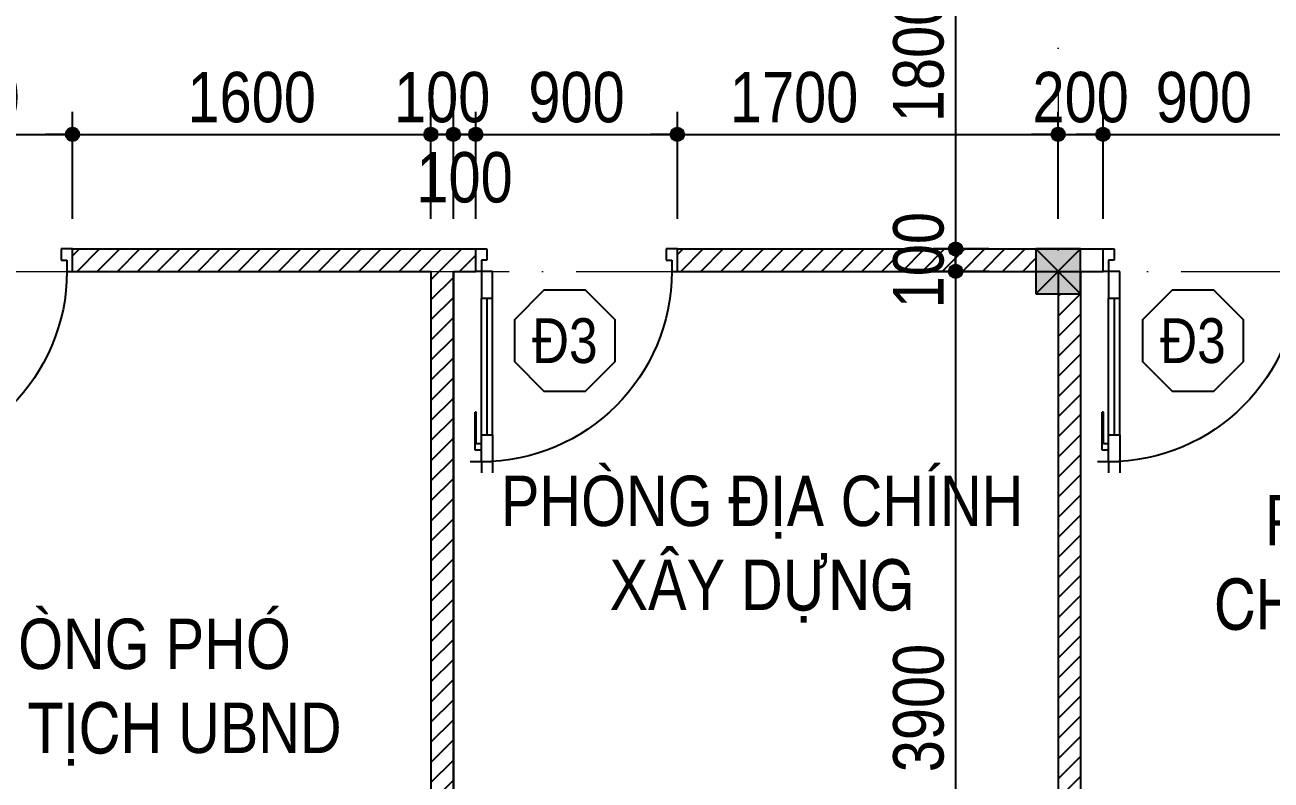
# Model space of a CAD drawing. Extents: x -1107188 to -523840, y 39692 to 514392.
# Drawn here: x -1081232 to -1075670, y 474504 to 477876 of the extents above; entities that cross this region are included whole.
import ezdxf
from ezdxf.enums import TextEntityAlignment as Align

# ---------------------------------------------------------------- set-up
doc = ezdxf.new("R2010")
doc.units = 0
doc.linetypes.add('ACAD_ISO10W100', pattern=[18, 12, -3, 0, -3])
doc.layers.get('DEFPOINTS').update_dxf_attribs({"linetype": 'CONTINUOUS'})
for name, color, linetype in [('009', 251, 'CONTINUOUS'), ('DIM', 1, 'CONTINUOUS'), ('DOOR', 20, 'CONTINUOUS'), ('TAGS', 60, 'CONTINUOUS'), ('TEXT', 7, 'CONTINUOUS'), ('TUONG', 131, 'CONTINUOUS'), ('WALL', 4, 'CONTINUOUS')]:
    doc.layers.add(name, color=color, linetype=linetype)
doc.layers.add('TRUC', color=24, linetype='CONTINUOUS', lineweight=0)
doc.styles.add('1', font='', dxfattribs={"height": 250})
doc.styles.add('HEL-CONDENSE', font='')
doc.styles.add('VNI-HELVE-CONDENSEN', font='')
doc.styles.get('1').set_extended_font_data('VNI-Helve-Condense')
doc.styles.get('HEL-CONDENSE').set_extended_font_data('VNI-Helve-Condense')
doc.styles.get('VNI-HELVE-CONDENSEN').set_extended_font_data('VNI-Helve-Condense')
doc.dimstyles.new('D100', dxfattribs={"dimtxt": 225, "dimasz": 1.2, "dimexe": 100, "dimexo": 0, "dimgap": 50, "dimtad": 1, "dimdec": 0, "dimzin": 13, "dimdsep": 46, "dimtxsty": 'HEL-CONDENSE', "dimblk": 'D50', "dimcen": 0, "dimclrd": 1, "dimclre": 1, "dimclrt": 7, "dimadec": 0, "dimazin": 0, "dimtfac": 1, "dimtdec": 0, "dimtmove": 0, "dimatfit": 3, "dimldrblk": 'D50', "dimfxl": 1, "dimtolj": 1, "dimtzin": 13, "dimarcsym": 0})
pattern_1 = [(45, (-2399621.036, 99015.243), (-44.9012806, 44.9012806), [])]

# ---------------------------------------------------------------- blocks, each defined once
blk = doc.blocks.new('A$C6E0044D6')
at = {"layer": 'DOOR'}
for p, q in [((-25, 925), (-25, 975)), ((25, 925), (25, 975)), ((-25, 925), (-75, 925)), ((25, 925), (-25, 925)), ((-25, 925), (-25, 805)), ((25, 805), (25, 925)), ((-25, 874.1), (-53.3, 874.1)), ((-53.3, 874.1), (-53.3, 704.5)), ((-25, 845.9), (-47.6, 845.9)), ((-47.6, 845.9), (-47.6, 704.5)), ((-25, 874.1), (-25, 845.9)), ((-25, 827.9), (-25, 195)), ((-25, 805), (25, 805)), ((0, 195), (0, 805)), ((25, 805), (25, 195)), ((-47.6, 704.5), (-53.3, 704.5)), ((-25, 195), (25, 195)), ((-25, 75), (-25, 195)), ((25, 195), (25, 75)), ((-25, 75), (-50, 75)), ((-50, 75), (-50, -25)), ((-25, 25), (-25, 75)), ((25, 75), (-25, 75)), ((825, 25), (825, 75)), ((825, 75), (850, 75)), ((850, 75), (850, -25)), ((0, 25), (-25, 25)), ((0, -25), (0, 25)), ((800, -25), (800, 25)), ((800, 25), (825, 25)), ((-50, -25), (0, -25)), ((850, -25), (800, -25))]:
    blk.add_line(p, q, dxfattribs=at)
at = {"layer": 'DOOR', "color": 251}
blk.add_arc((-25, 75), 850, 0, 90, dxfattribs=at)
blk = doc.blocks.new('A$C225A2996')
at = {"layer": 'WALL'}
blk.add_hatch(color=4, dxfattribs=at).paths.add_polyline_path([(531.4, 81.6), (731.4, 81.6), (731.4, 281.6), (531.4, 281.6)])
at = {"layer": 'WALL', "color": 4}
for p, q in [((531.4, 281.6), (731.4, 81.6)), ((531.4, 81.6), (731.4, 281.6))]:
    blk.add_line(p, q, dxfattribs=at)
blk.add_lwpolyline([(531.4, 81.6), (731.4, 81.6), (731.4, 281.6), (531.4, 281.6)], close=True, dxfattribs=at)
blk = doc.blocks.new('KH-CUADI')
at = {"layer": 'TAGS'}
blk.add_lwpolyline([(-124.3, 300), (-300, 124.3), (-300, -124.3), (-124.3, -300), (124.3, -300), (300, -124.3), (300, 124.3), (124.3, 300)], close=True, dxfattribs=at)
at = {"layer": 'TAGS', "style": 'VNI-HELVE-CONDENSEN'}
blk.add_attdef('D', text='', height=300, dxfattribs=at).set_placement((0, 0), align=Align.MIDDLE)
blk = doc.blocks.new('D50')
at = {"layer": 'DIM'}
blk.add_hatch(color=256, dxfattribs=at).paths.add_polyline_path([(25, 0, 1), (-25, 0, 1)])
blk.add_line((25, 0), (100, 0), dxfattribs=at)
blk.add_circle((0, 0), 25, dxfattribs=at)
blk = doc.blocks.new('*D277')
at = {"layer": 'DEFPOINTS', "color": 0, "transparency": 16777216}
for p in [(-1076929, 478675.8), (-1077077.8, 476875.8), (-1076929, 476875.8)]:
    blk.add_point(p, dxfattribs=at)
at = {"layer": 'DIM', "color": 1, "lineweight": -2, "transparency": 16777216}
for p, q in [((-1076929, 478675.8), (-1077177.8, 478675.8)), ((-1077077.8, 478674.6), (-1077077.8, 476877)), ((-1076929, 476875.8), (-1077177.8, 476875.8))]:
    blk.add_line(p, q, dxfattribs=at)
at = {"layer": 'DIM', "color": 1, "lineweight": -2, "transparency": 16777216, "xscale": 1.199999999999999, "yscale": 1.199999999999999, "zscale": 1.199999999999999}
for p, rotation in [((-1077077.8, 478675.8), 90), ((-1077077.8, 476875.8), 270)]:
    blk.add_blockref('D50', p, dxfattribs=dict(at, rotation=rotation))
at = {"layer": 'DIM', "color": 7, "transparency": 16777216, "insert": (-1077242.7, 477728.9), "char_height": 225, "attachment_point": 5, "rotation": 90, "style": 'HEL-CONDENSE'}
blk.add_mtext('\\A1;1800', dxfattribs=at)
blk = doc.blocks.new('*D278')
at = {"layer": 'DEFPOINTS', "color": 0, "transparency": 16777216}
for p in [(-1076929, 476875.8), (-1077077.8, 476775.8), (-1076929, 476775.8)]:
    blk.add_point(p, dxfattribs=at)
at = {"layer": 'DIM', "color": 1, "lineweight": -2, "transparency": 16777216}
for p, q in [((-1076929, 476875.8), (-1077177.8, 476875.8)), ((-1077077.8, 476877), (-1077077.8, 476878.2)), ((-1077077.8, 476875.8), (-1077077.8, 476775.8)), ((-1076929, 476775.8), (-1077177.8, 476775.8)), ((-1077077.8, 476774.6), (-1077077.8, 476773.4))]:
    blk.add_line(p, q, dxfattribs=at)
at = {"layer": 'DIM', "color": 1, "lineweight": -2, "transparency": 16777216, "xscale": 1.199999999999999, "yscale": 1.199999999999999, "zscale": 1.199999999999999}
for p, rotation in [((-1077077.8, 476875.8), 270), ((-1077077.8, 476775.8), 90)]:
    blk.add_blockref('D50', p, dxfattribs=dict(at, rotation=rotation))
at = {"layer": 'DIM', "color": 7, "transparency": 16777216, "insert": (-1077242.7, 476825.8), "char_height": 225, "attachment_point": 5, "rotation": 90, "style": 'HEL-CONDENSE'}
blk.add_mtext('\\A1;100', dxfattribs=at)
blk = doc.blocks.new('*D279')
at = {"layer": 'DEFPOINTS', "color": 0, "transparency": 16777216}
for p in [(-1076929, 476775.8), (-1077077.8, 472875.8), (-1076877.1, 472875.8)]:
    blk.add_point(p, dxfattribs=at)
at = {"layer": 'DIM', "color": 1, "lineweight": -2, "transparency": 16777216}
for p, q in [((-1076929, 476775.8), (-1077177.8, 476775.8)), ((-1077077.8, 476774.6), (-1077077.8, 472877)), ((-1076877.1, 472875.8), (-1077177.8, 472875.8))]:
    blk.add_line(p, q, dxfattribs=at)
at = {"layer": 'DIM', "color": 1, "lineweight": -2, "transparency": 16777216, "xscale": 1.199999999999999, "yscale": 1.199999999999999, "zscale": 1.199999999999999}
for p, rotation in [((-1077077.8, 476775.8), 90), ((-1077077.8, 472875.8), 270)]:
    blk.add_blockref('D50', p, dxfattribs=dict(at, rotation=rotation))
at = {"layer": 'DIM', "color": 7, "transparency": 16777216, "insert": (-1077242.7, 474825.8), "char_height": 225, "attachment_point": 5, "rotation": 90, "style": 'HEL-CONDENSE'}
blk.add_mtext('\\A1;3900', dxfattribs=at)
blk = doc.blocks.new('*D289')
at = {"layer": 'DEFPOINTS', "color": 0, "transparency": 16777216}
for p in [(-1081019.9, 477387.6), (-1081919.9, 477011), (-1081019.9, 477011)]:
    blk.add_point(p, dxfattribs=at)
at = {"layer": 'DIM', "color": 1, "lineweight": -2, "transparency": 16777216}
for p, q in [((-1081919.9, 477011), (-1081919.9, 477487.6)), ((-1081019.9, 477011), (-1081019.9, 477487.6)), ((-1081918.7, 477387.6), (-1081021.1, 477387.6))]:
    blk.add_line(p, q, dxfattribs=at)
at = {"layer": 'DIM', "color": 1, "lineweight": -2, "transparency": 16777216, "xscale": 1.199999999999999, "yscale": 1.199999999999999, "zscale": 1.199999999999999, "rotation": 180}
blk.add_blockref('D50', (-1081919.9, 477387.6), dxfattribs=at)
at = {"layer": 'DIM', "color": 1, "lineweight": -2, "transparency": 16777216, "xscale": 1.199999999999999, "yscale": 1.199999999999999, "zscale": 1.199999999999999}
blk.add_blockref('D50', (-1081019.9, 477387.6), dxfattribs=at)
at = {"layer": 'DIM', "color": 7, "transparency": 16777216, "insert": (-1081469.9, 477552.5), "char_height": 225, "attachment_point": 5, "style": 'HEL-CONDENSE'}
blk.add_mtext('\\A1;900', dxfattribs=at)
blk = doc.blocks.new('*D290')
at = {"layer": 'DEFPOINTS', "color": 0, "transparency": 16777216}
for p in [(-1079419.9, 477387.6), (-1081019.9, 477011), (-1079419.9, 477011)]:
    blk.add_point(p, dxfattribs=at)
at = {"layer": 'DIM', "color": 1, "lineweight": -2, "transparency": 16777216}
for p, q in [((-1081019.9, 477011), (-1081019.9, 477487.6)), ((-1079419.9, 477011), (-1079419.9, 477487.6)), ((-1081018.7, 477387.6), (-1079421.1, 477387.6))]:
    blk.add_line(p, q, dxfattribs=at)
at = {"layer": 'DIM', "color": 1, "lineweight": -2, "transparency": 16777216, "xscale": 1.199999999999999, "yscale": 1.199999999999999, "zscale": 1.199999999999999, "rotation": 180}
blk.add_blockref('D50', (-1081019.9, 477387.6), dxfattribs=at)
at = {"layer": 'DIM', "color": 1, "lineweight": -2, "transparency": 16777216, "xscale": 1.199999999999999, "yscale": 1.199999999999999, "zscale": 1.199999999999999}
blk.add_blockref('D50', (-1079419.9, 477387.6), dxfattribs=at)
at = {"layer": 'DIM', "color": 7, "transparency": 16777216, "insert": (-1080219.9, 477552.5), "char_height": 225, "attachment_point": 5, "style": 'HEL-CONDENSE'}
blk.add_mtext('\\A1;1600', dxfattribs=at)
blk = doc.blocks.new('*D291')
at = {"layer": 'DEFPOINTS', "color": 0, "transparency": 16777216}
for p in [(-1078319.9, 477387.6), (-1079219.9, 477011), (-1078319.9, 477011)]:
    blk.add_point(p, dxfattribs=at)
at = {"layer": 'DIM', "color": 1, "lineweight": -2, "transparency": 16777216}
for p, q in [((-1079219.9, 477011), (-1079219.9, 477487.6)), ((-1078319.9, 477011), (-1078319.9, 477487.6)), ((-1079218.7, 477387.6), (-1078321.1, 477387.6))]:
    blk.add_line(p, q, dxfattribs=at)
at = {"layer": 'DIM', "color": 1, "lineweight": -2, "transparency": 16777216, "xscale": 1.199999999999999, "yscale": 1.199999999999999, "zscale": 1.199999999999999, "rotation": 180}
blk.add_blockref('D50', (-1079219.9, 477387.6), dxfattribs=at)
at = {"layer": 'DIM', "color": 1, "lineweight": -2, "transparency": 16777216, "xscale": 1.199999999999999, "yscale": 1.199999999999999, "zscale": 1.199999999999999}
blk.add_blockref('D50', (-1078319.9, 477387.6), dxfattribs=at)
at = {"layer": 'DIM', "color": 7, "transparency": 16777216, "insert": (-1078769.9, 477552.5), "char_height": 225, "attachment_point": 5, "style": 'HEL-CONDENSE'}
blk.add_mtext('\\A1;900', dxfattribs=at)
blk = doc.blocks.new('*D292')
at = {"layer": 'DEFPOINTS', "color": 0, "transparency": 16777216}
for p in [(-1076619.9, 477387.6), (-1078319.9, 477011), (-1076619.9, 477011)]:
    blk.add_point(p, dxfattribs=at)
at = {"layer": 'DIM', "color": 1, "lineweight": -2, "transparency": 16777216}
for p, q in [((-1078319.9, 477011), (-1078319.9, 477487.6)), ((-1076619.9, 477011), (-1076619.9, 477487.6)), ((-1078318.7, 477387.6), (-1076621.1, 477387.6))]:
    blk.add_line(p, q, dxfattribs=at)
at = {"layer": 'DIM', "color": 1, "lineweight": -2, "transparency": 16777216, "xscale": 1.199999999999999, "yscale": 1.199999999999999, "zscale": 1.199999999999999, "rotation": 180}
blk.add_blockref('D50', (-1078319.9, 477387.6), dxfattribs=at)
at = {"layer": 'DIM', "color": 1, "lineweight": -2, "transparency": 16777216, "xscale": 1.199999999999999, "yscale": 1.199999999999999, "zscale": 1.199999999999999}
blk.add_blockref('D50', (-1076619.9, 477387.6), dxfattribs=at)
at = {"layer": 'DIM', "color": 7, "transparency": 16777216, "insert": (-1077799.1, 477552.5), "char_height": 225, "attachment_point": 5, "style": 'HEL-CONDENSE'}
blk.add_mtext('\\A1;1700', dxfattribs=at)
blk = doc.blocks.new('*D293')
at = {"layer": 'DEFPOINTS', "color": 0, "transparency": 16777216}
for p in [(-1075519.9, 477387.6), (-1076419.9, 477011), (-1075519.9, 477011)]:
    blk.add_point(p, dxfattribs=at)
at = {"layer": 'DIM', "color": 1, "lineweight": -2, "transparency": 16777216}
for p, q in [((-1076419.9, 477011), (-1076419.9, 477487.6)), ((-1075519.9, 477011), (-1075519.9, 477487.6)), ((-1076418.7, 477387.6), (-1075521.1, 477387.6))]:
    blk.add_line(p, q, dxfattribs=at)
at = {"layer": 'DIM', "color": 1, "lineweight": -2, "transparency": 16777216, "xscale": 1.199999999999999, "yscale": 1.199999999999999, "zscale": 1.199999999999999, "rotation": 180}
blk.add_blockref('D50', (-1076419.9, 477387.6), dxfattribs=at)
at = {"layer": 'DIM', "color": 1, "lineweight": -2, "transparency": 16777216, "xscale": 1.199999999999999, "yscale": 1.199999999999999, "zscale": 1.199999999999999}
blk.add_blockref('D50', (-1075519.9, 477387.6), dxfattribs=at)
at = {"layer": 'DIM', "color": 7, "transparency": 16777216, "insert": (-1075969.9, 477552.5), "char_height": 225, "attachment_point": 5, "style": 'HEL-CONDENSE'}
blk.add_mtext('\\A1;900', dxfattribs=at)
blk = doc.blocks.new('*D311')
at = {"layer": 'DEFPOINTS', "color": 0, "linetype": 'Continuous', "transparency": 16777216}
for p in [(-1079319.9, 477387.6), (-1079419.9, 477011), (-1079319.9, 477011)]:
    blk.add_point(p, dxfattribs=at)
at = {"layer": 'DIM', "color": 1, "linetype": 'Continuous', "lineweight": -2, "transparency": 16777216}
for p, q in [((-1079419.9, 477011), (-1079419.9, 477487.6)), ((-1079319.9, 477011), (-1079319.9, 477487.6)), ((-1079421.1, 477387.6), (-1079422.3, 477387.6)), ((-1079419.9, 477387.6), (-1079319.9, 477387.6)), ((-1079318.7, 477387.6), (-1079317.5, 477387.6))]:
    blk.add_line(p, q, dxfattribs=at)
at = {"layer": 'DIM', "color": 1, "linetype": 'Continuous', "lineweight": -2, "transparency": 16777216, "xscale": 1.199999999999999, "yscale": 1.199999999999999, "zscale": 1.199999999999999}
blk.add_blockref('D50', (-1079419.9, 477387.6), dxfattribs=at)
at = {"layer": 'DIM', "color": 1, "linetype": 'Continuous', "lineweight": -2, "transparency": 16777216, "xscale": 1.199999999999999, "yscale": 1.199999999999999, "zscale": 1.199999999999999, "rotation": 180}
blk.add_blockref('D50', (-1079319.9, 477387.6), dxfattribs=at)
at = {"layer": 'DIM', "color": 7, "linetype": 'Continuous', "transparency": 16777216, "insert": (-1079369.9, 477552.5), "char_height": 225, "attachment_point": 5, "style": 'HEL-CONDENSE'}
blk.add_mtext('\\A1;100', dxfattribs=at)
blk = doc.blocks.new('*D312')
at = {"layer": 'DEFPOINTS', "color": 0, "linetype": 'Continuous', "transparency": 16777216}
for p in [(-1079219.9, 477387.6), (-1079319.9, 477011), (-1079219.9, 477011)]:
    blk.add_point(p, dxfattribs=at)
at = {"layer": 'DIM', "color": 1, "linetype": 'Continuous', "lineweight": -2, "transparency": 16777216}
for p, q in [((-1079319.9, 477011), (-1079319.9, 477487.6)), ((-1079219.9, 477011), (-1079219.9, 477487.6)), ((-1079321.1, 477387.6), (-1079322.3, 477387.6)), ((-1079319.9, 477387.6), (-1079219.9, 477387.6)), ((-1079218.7, 477387.6), (-1079217.5, 477387.6))]:
    blk.add_line(p, q, dxfattribs=at)
at = {"layer": 'DIM', "color": 1, "linetype": 'Continuous', "lineweight": -2, "transparency": 16777216, "xscale": 1.199999999999999, "yscale": 1.199999999999999, "zscale": 1.199999999999999}
blk.add_blockref('D50', (-1079319.9, 477387.6), dxfattribs=at)
at = {"layer": 'DIM', "color": 1, "linetype": 'Continuous', "lineweight": -2, "transparency": 16777216, "xscale": 1.199999999999999, "yscale": 1.199999999999999, "zscale": 1.199999999999999, "rotation": 180}
blk.add_blockref('D50', (-1079219.9, 477387.6), dxfattribs=at)
at = {"layer": 'DIM', "color": 7, "linetype": 'Continuous', "transparency": 16777216, "insert": (-1079269.9, 477194.4), "char_height": 225, "attachment_point": 5, "style": 'HEL-CONDENSE'}
blk.add_mtext('\\A1;100', dxfattribs=at)
blk = doc.blocks.new('*D313')
at = {"layer": 'DEFPOINTS', "color": 0, "linetype": 'Continuous', "transparency": 16777216}
for p in [(-1076419.9, 477387.6), (-1076619.9, 477011), (-1076419.9, 477011)]:
    blk.add_point(p, dxfattribs=at)
at = {"layer": 'DIM', "color": 1, "linetype": 'Continuous', "lineweight": -2, "transparency": 16777216}
for p, q in [((-1076619.9, 477011), (-1076619.9, 477487.6)), ((-1076419.9, 477011), (-1076419.9, 477487.6)), ((-1076618.7, 477387.6), (-1076421.1, 477387.6))]:
    blk.add_line(p, q, dxfattribs=at)
at = {"layer": 'DIM', "color": 1, "linetype": 'Continuous', "lineweight": -2, "transparency": 16777216, "xscale": 1.199999999999999, "yscale": 1.199999999999999, "zscale": 1.199999999999999, "rotation": 180}
blk.add_blockref('D50', (-1076619.9, 477387.6), dxfattribs=at)
at = {"layer": 'DIM', "color": 1, "linetype": 'Continuous', "lineweight": -2, "transparency": 16777216, "xscale": 1.199999999999999, "yscale": 1.199999999999999, "zscale": 1.199999999999999}
blk.add_blockref('D50', (-1076419.9, 477387.6), dxfattribs=at)
at = {"layer": 'DIM', "color": 7, "linetype": 'Continuous', "transparency": 16777216, "insert": (-1076519.9, 477552.5), "char_height": 225, "attachment_point": 5, "style": 'HEL-CONDENSE'}
blk.add_mtext('\\A1;200', dxfattribs=at)

msp = doc.modelspace()

# ---------------------------------------------------------------- hatches: boundary and pattern name
at = {"layer": '009'}
h = msp.add_hatch(dxfattribs=at)
h.set_pattern_fill('ANSI31', color=256, scale=20, style=0)
h.set_pattern_definition(pattern_1)
h.paths.add_polyline_path([(-1091519.891, 478775.801), (-1091519.891, 478675.801), (-1087819.891, 478675.801), (-1087819.891, 478775.801)])
h.paths.add_polyline_path([(-1086619.891, 478775.801), (-1086619.891, 478675.801), (-1086219.891, 478675.801), (-1086219.891, 478775.801)])
h.paths.add_polyline_path([(-1086019.891, 480163.256), (-1086119.891, 480114.799), (-1086119.891, 478875.801), (-1086019.891, 478875.801)])
h.paths.add_polyline_path([(-1086019.891, 482675.801), (-1086119.891, 482675.801), (-1086119.891, 480114.799), (-1086019.891, 480163.256)])
h.paths.add_polyline_path([(-1085819.891, 482875.801), (-1085819.891, 483075.801), (-1086419.891, 483075.801), (-1086419.891, 482875.801), (-1086669.891, 482875.801), (-1086669.891, 482675.801), (-1086219.891, 482675.801), (-1086219.891, 482875.801), (-1086319.891, 482875.801), (-1086319.891, 482975.801), (-1085919.891, 482975.801), (-1085919.891, 482875.801), (-1086019.891, 482875.801), (-1086019.891, 482675.801), (-1085469.891, 482675.801), (-1085469.891, 482875.801)])
h.paths.add_polyline_path([(-1088069.891, 482675.801), (-1088069.891, 482875.801), (-1088319.891, 482875.801), (-1088319.891, 483075.801), (-1088919.891, 483075.801), (-1088919.891, 482875.801), (-1089419.891, 482875.801), (-1089419.891, 482675.801)])
h.paths.add_polyline_path([(-1088419.891, 482875.801), (-1088419.891, 482975.801), (-1088819.891, 482975.801), (-1088819.891, 482875.801)], flags=17)
h.paths.add_polyline_path([(-1082769.891, 482875.801), (-1082769.891, 482675.801), (-1082219.891, 482675.801), (-1082219.891, 482875.801), (-1082319.891, 482875.801), (-1082319.891, 482975.801), (-1081919.891, 482975.801), (-1081919.891, 482875.801), (-1082019.891, 482875.801), (-1082019.891, 482675.801), (-1081569.891, 482675.801), (-1081569.891, 482875.801), (-1081819.891, 482875.801), (-1081819.891, 483075.801), (-1082419.891, 483075.801), (-1082419.891, 482875.801)])
h.paths.add_polyline_path([(-1082219.891, 478875.801), (-1082119.891, 478875.801), (-1082119.891, 482675.801), (-1082219.891, 482675.801)])
h.paths.add_polyline_path([(-1082019.891, 478775.801), (-1082019.891, 478675.801), (-1081619.891, 478675.801), (-1081619.891, 478775.801)])
h.paths.add_polyline_path([(-1076719.891, 478675.801), (-1076719.891, 478775.801), (-1080419.891, 478775.801), (-1080419.891, 478675.801)])
h.paths.add_polyline_path([(-1079319.891, 482875.801), (-1079319.891, 483075.801), (-1079919.891, 483075.801), (-1079919.891, 482875.801), (-1080169.891, 482875.801), (-1080169.891, 482675.801), (-1078819.891, 482675.801), (-1078819.891, 482875.801)])
h.paths.add_polyline_path([(-1079419.891, 482875.801), (-1079419.891, 482975.801), (-1079819.891, 482975.801), (-1079819.891, 482875.801)], flags=17)
h.paths.add_polyline_path([(-1075819.891, 482675.801), (-1075819.891, 482875.801), (-1076319.891, 482875.801), (-1076319.891, 483075.801), (-1076919.891, 483075.801), (-1076919.891, 482875.801), (-1077419.891, 482875.801), (-1077419.891, 482675.801), (-1076719.891, 482675.801), (-1076719.891, 482875.801), (-1076819.891, 482875.801), (-1076819.891, 482975.801), (-1076419.891, 482975.801), (-1076419.891, 482875.801), (-1076519.891, 482875.801), (-1076519.891, 482675.801)])
h.paths.add_polyline_path([(-1081019.891, 476875.801), (-1081019.891, 476775.801), (-1079419.891, 476775.801), (-1079419.891, 472875.801), (-1080069.891, 472875.801), (-1080069.891, 472675.801), (-1079919.891, 472675.801), (-1079919.891, 472475.801), (-1079319.891, 472475.801), (-1079319.891, 472675.801), (-1078819.891, 472675.801), (-1078819.891, 472875.801), (-1079319.891, 472875.801), (-1079319.891, 476775.801), (-1079219.891, 476775.801), (-1079219.891, 476875.801)])
h.paths.add_polyline_path([(-1079419.891, 472675.801), (-1079819.891, 472675.801), (-1079819.891, 472575.801), (-1079419.891, 472575.801)], flags=17)
h.paths.add_polyline_path([(-1082119.891, 476675.801), (-1082219.891, 476675.801), (-1082219.891, 472875.801), (-1082119.891, 472875.801)])
h.paths.add_polyline_path([(-1086019.891, 472875.801), (-1086019.891, 472675.801), (-1085619.891, 472675.801), (-1085619.891, 472875.801)])
h.paths.add_polyline_path([(-1086769.891, 472875.801), (-1086769.891, 472675.801), (-1086619.891, 472675.801), (-1086619.891, 472475.801), (-1086019.891, 472475.801), (-1086019.891, 472675.801), (-1086119.891, 472675.801), (-1086119.891, 472575.801), (-1086519.891, 472575.801), (-1086519.891, 472675.801), (-1086219.891, 472675.801), (-1086219.891, 472875.801)])
h.paths.add_polyline_path([(-1077413.82, 478460.451), (-1077413.82, 478991.151), (-1077071.52, 478991.151), (-1077071.52, 478460.451)], flags=9)
h = msp.add_hatch(dxfattribs=at)
h.set_pattern_fill('ANSI31', color=256, scale=20, style=0)
h.set_pattern_definition(pattern_1)
h.paths.add_polyline_path([(-1081719.891, 472675.801), (-1081719.891, 472575.801), (-1082119.891, 472575.801), (-1082119.891, 472675.801), (-1082219.891, 472675.801), (-1082219.891, 472475.801), (-1081619.891, 472475.801), (-1081619.891, 472675.801), (-1081469.891, 472675.801), (-1081469.891, 472875.801), (-1082019.891, 472875.801), (-1082019.891, 472675.801)])
h.paths.add_polyline_path([(-1082219.891, 472675.801), (-1082219.891, 472875.801), (-1082619.891, 472875.801), (-1082619.891, 472675.801)])
h.paths.add_polyline_path([(-1076719.891, 472875.801), (-1077419.891, 472875.801), (-1077419.891, 472675.801), (-1076919.891, 472675.801), (-1076919.891, 472475.801), (-1076319.891, 472475.801), (-1076319.891, 472675.801), (-1075819.891, 472675.801), (-1075819.891, 472875.801), (-1076519.891, 472875.801), (-1076519.891, 472675.801), (-1076419.891, 472675.801), (-1076419.891, 472575.801), (-1076819.891, 472575.801), (-1076819.891, 472675.801), (-1076719.891, 472675.801)])
h.paths.add_polyline_path([(-1074419.891, 472875.801), (-1074419.891, 472675.801), (-1073719.891, 472675.801), (-1073719.891, 472875.801)])
h.paths.add_polyline_path([(-1076619.891, 472875.801), (-1076519.891, 472875.801), (-1076519.891, 476675.801), (-1076619.891, 476675.801)])
h.paths.add_polyline_path([(-1075519.891, 476875.801), (-1075519.891, 476775.801), (-1073719.891, 476775.801), (-1073719.891, 476875.801)])
h.paths.add_polyline_path([(-1076719.891, 476775.801), (-1076719.891, 476875.801), (-1078319.891, 476875.801), (-1078319.891, 476775.801)])
h.paths.add_polyline_path([(-1077413.82, 472505.951), (-1077413.82, 473045.651), (-1077071.52, 473045.651), (-1077071.52, 472505.951)], flags=9)
h.paths.add_polyline_path([(-1076249.459, 472305.951), (-1076249.459, 472845.651), (-1075907.159, 472845.651), (-1075907.159, 472305.951)], flags=9)
h.paths.add_polyline_path([(-1077413.82, 476560.451), (-1077413.82, 477091.151), (-1077071.52, 477091.151), (-1077071.52, 476560.451)], flags=9)

# ---------------------------------------------------------------- linework, layer by layer
at = {"layer": 'TRUC', "linetype": 'ACAD_ISO10W100', "ltscale": 50}
for points in [[(-1076619.891, 484823.057), (-1076619.891, 463746.028)], [(-1103073.876, 476775.801), (-1065303.564, 476775.801)]]:
    msp.add_lwpolyline(points, dxfattribs=at)
at = {"layer": 'TUONG'}
for p, q in [((-1081019.891, 476775.801), (-1081019.891, 476875.801)), ((-1079219.891, 476775.801), (-1079219.891, 476875.801)), ((-1078319.891, 476775.801), (-1078319.891, 476875.801)), ((-1076419.891, 476775.801), (-1076419.891, 476875.801)), ((-1079319.891, 476775.801), (-1079319.891, 472875.801))]:
    msp.add_line(p, q, dxfattribs=at)
at = {"layer": 'TUONG', "color": 4}
for p, q in [((-1079319.891, 472875.801), (-1079319.891, 476775.801)), ((-1076619.891, 476775.801), (-1076619.891, 472825.801))]:
    msp.add_line(p, q, dxfattribs=at)
at = {"layer": 'TUONG'}
for points in [[(-1081019.891, 476875.801), (-1079219.891, 476875.801)], [(-1078319.891, 476875.801), (-1076419.891, 476875.801)], [(-1081019.891, 476775.801), (-1079419.891, 476775.801), (-1079419.891, 472875.801), (-1080069.891, 472875.801)], [(-1079319.891, 476775.801), (-1079219.891, 476775.801)], [(-1078319.891, 476775.801), (-1076419.891, 476775.801)], [(-1076619.891, 476775.801), (-1076619.891, 472675.801)], [(-1076519.891, 476775.801), (-1076519.891, 472675.801)]]:
    msp.add_lwpolyline(points, dxfattribs=at)

# ---------------------------------------------------------------- block references
at = {"layer": 'DOOR', "xscale": -1, "rotation": 180}
for p in [(-1081869.891, 476850.801), (-1079169.891, 476850.801), (-1076369.891, 476850.801)]:
    msp.add_blockref('A$C6E0044D6', p, dxfattribs=at)
at = {"layer": 'TAGS', "linetype": 'Continuous'}
ref = msp.add_blockref('KH-CUADI', (-1078822.532, 476466.501), dxfattribs=dict(at, xscale=0.75, yscale=0.75, zscale=0.75, rotation=180))
ref.add_attrib('D', 'Ñ3', dxfattribs={"color": 7, "height": 200, "style": 'VNI-HELVE-CONDENSEN'}).set_placement((-1078822.532, 476466.501), align=Align.MIDDLE)
ref = msp.add_blockref('KH-CUADI', (-1076018.712, 476466.501), dxfattribs=dict(at, xscale=0.75, yscale=0.75, zscale=0.75, rotation=180))
ref.add_attrib('D', 'Ñ3', dxfattribs={"color": 7, "height": 200, "style": 'VNI-HELVE-CONDENSEN'}).set_placement((-1076018.712, 476466.501), align=Align.MIDDLE)
at = {"layer": 'TUONG', "color": 4}
msp.add_blockref('A$C225A2996', (-1077251.282, 476594.168), dxfattribs=at)

# ---------------------------------------------------------------- texts
at = {"layer": 'TEXT', "char_height": 225, "attachment_point": 2, "style": '1'}
for s, insert in [('PHOØNG ÑÒA CHÍNH\\PXAÂY DÖÏNG', (-1077941.509, 475863.422)), ('PHOØNG PHOÙ \\PCHUÛ TÒCH UBND', (-1074909.248, 475777.654)), ('PHOØNG PHOÙ\\PCHUÛ TÒCH UBND', (-1080832.919, 475224.925))]:
    msp.add_mtext(s, dxfattribs=dict(at, insert=insert))

# ---------------------------------------------------------------- dimensions: what is measured, and where the dimension line sits
at = {"layer": 'DIM'}
for base, p1, p2, picture, middle in [((-1077077.77, 476875.801), (-1076929.021, 478675.801), (-1076929.021, 476875.801), '*D277', (-1077077.77, 477728.916)), ((-1077077.77, 476775.801), (-1076929.021, 476875.801), (-1076929.021, 476775.801), '*D278', (-1077077.77, 476825.801))]:
    dim = msp.add_linear_dim(base=base, p1=p1, p2=p2, angle=90, dimstyle='D100', override={"dimtmove": 1}, dxfattribs=at)
    dim.commit()
    dim.dimension.update_dxf_attribs({"geometry": picture, "text_midpoint": middle, "dimtype": 160})
for base, p1, p2, picture, middle in [((-1081019.891, 477387.572), (-1081919.891, 477011.015), (-1081019.891, 477011.015), '*D289', (-1081469.891, 477552.472)), ((-1079419.891, 477387.572), (-1081019.891, 477011.015), (-1079419.891, 477011.015), '*D290', (-1080219.891, 477552.472)), ((-1078319.891, 477387.572), (-1079219.891, 477011.015), (-1078319.891, 477011.015), '*D291', (-1078769.891, 477552.472)), ((-1075519.891, 477387.572), (-1076419.891, 477011.015), (-1075519.891, 477011.015), '*D293', (-1075969.891, 477552.472))]:
    dim = msp.add_linear_dim(base=base, p1=p1, p2=p2, dimstyle='D100', override={"dimtmove": 1}, dxfattribs=at)
    dim.commit()
    dim.dimension.update_dxf_attribs({"geometry": picture, "text_midpoint": middle})
at = {"layer": 'DIM', "linetype": 'Continuous'}
for base, p1, p2, picture, middle in [((-1079319.891, 477387.572), (-1079419.891, 477011.015), (-1079319.891, 477011.015), '*D311', (-1079369.891, 477387.572)), ((-1076419.891, 477387.572), (-1076619.891, 477011.015), (-1076419.891, 477011.015), '*D313', (-1076519.891, 477387.572))]:
    dim = msp.add_linear_dim(base=base, p1=p1, p2=p2, dimstyle='D100', dxfattribs=at)
    dim.commit()
    dim.dimension.update_dxf_attribs({"geometry": picture, "text_midpoint": middle, "dimtype": 160})
at = {"layer": 'DIM'}
dim = msp.add_linear_dim(base=(-1076619.891, 477387.572), p1=(-1078319.891, 477011.015), p2=(-1076619.891, 477011.015), dimstyle='D100', override={"dimtmove": 1}, dxfattribs=at)
dim.commit()
dim.dimension.update_dxf_attribs({"geometry": '*D292', "text_midpoint": (-1077799.054, 477387.572), "dimtype": 160})
at = {"layer": 'DIM', "linetype": 'Continuous'}
dim = msp.add_linear_dim(base=(-1079219.891, 477387.572), p1=(-1079319.891, 477011.015), p2=(-1079219.891, 477011.015), dimstyle='D100', override={"dimtmove": 2}, dxfattribs=at)
dim.commit()
dim.dimension.update_dxf_attribs({"geometry": '*D312', "text_midpoint": (-1079269.891, 477194.373), "dimtype": 160})
at = {"layer": 'DIM'}
dim = msp.add_linear_dim(base=(-1077077.77, 472875.801), p1=(-1076929.021, 476775.801), p2=(-1076877.15, 472875.801), angle=90, dimstyle='D100', override={"dimtmove": 1}, dxfattribs=at)
dim.commit()
dim.dimension.update_dxf_attribs({"geometry": '*D279', "text_midpoint": (-1077242.67, 474825.801)})

doc.saveas('drawing.dxf')
